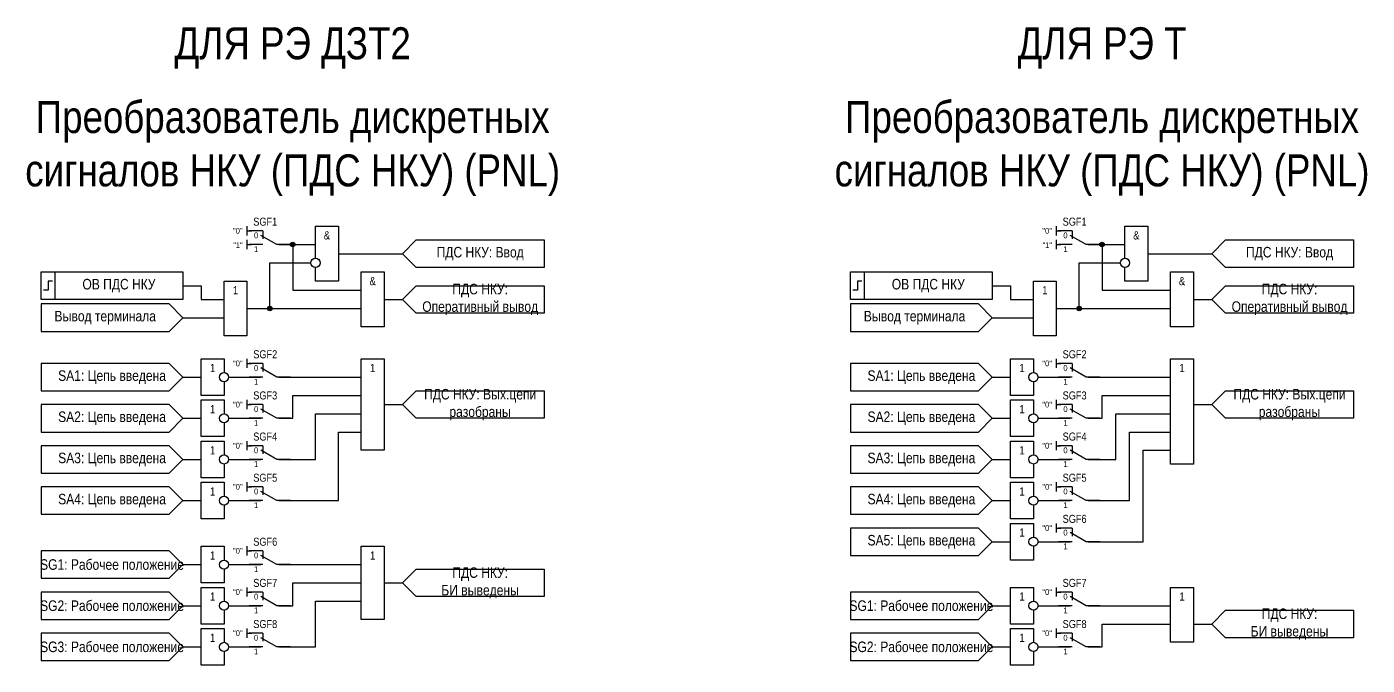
# Model space of a CAD drawing. Header units: millimetres. Extents: x -2609 to 701, y -63 to 764.
# Drawn here: x 407.9 to 701, y 318 to 457.6 of the extents above; entities that cross this region are included whole.
import ezdxf
from ezdxf.enums import TextEntityAlignment as Align

# ---------------------------------------------------------------- set-up
doc = ezdxf.new("R2010")
doc.units = ezdxf.units.MM
doc.layers.add('Основная', color=7, linetype='Continuous')
doc.styles.add('2.5_Gost_RD', font='ARIALN.TTF', dxfattribs={"height": 2.5})
doc.styles.add('3.5_Gost_RD', font='ARIALN.TTF', dxfattribs={"height": 3.5})
doc.styles.add('Вывод', font='ARIALN.TTF', dxfattribs={"height": 2.5})
doc.styles.add('Компонент', font='ARIALN.TTF', dxfattribs={"height": 3.5})

# ---------------------------------------------------------------- blocks, each defined once
blk = doc.blocks.new('*U958')
at = {"layer": 'Основная', "ltscale": 0.35}
blk.add_line((6, 6), (6, 2.5), dxfattribs=at)
at = {"layer": 'Основная', "color": 0}
blk.add_line((0, 0), (7, 4), dxfattribs=at)
blk = doc.blocks.new('*U985')
at = {"layer": 'Основная', "color": 0}
for p, q in [((-3, 6), (-9, 6)), ((-3, 0), (-9, 0)), ((9, 0), (3, 0))]:
    blk.add_line(p, q, dxfattribs=at)
at = {"layer": 'Основная', "ltscale": 0.25, "xscale": -1}
blk.add_blockref('*U958', (3, 0), dxfattribs=at)
at = {"layer": 'Основная'}
for tag, height, style, p in [('ОУ', 3.5, 'Компонент', (-2, 10)), ('В1', 2.5, 'Вывод', (-14, 6)), ('В2', 2.5, 'Вывод', (-6, 4)), ('В3', 2.5, 'Вывод', (-6, -2))]:
    blk.add_attdef(tag, text='', height=height, dxfattribs=dict(at, style=style)).set_placement(p, align=Align.MIDDLE_CENTER)
blk = doc.blocks.new('Точка')
at = {"ltscale": 100}
h = blk.add_hatch(color=256, dxfattribs=at)
h.dxf.hatch_style = 1
edge = h.paths.add_edge_path()
edge.add_arc((0, 0), 0.5, 0, 360)
blk.add_circle((0, 0), 0.5, dxfattribs=at)

msp = doc.modelspace()

# ---------------------------------------------------------------- linework, layer by layer
at = {"ltscale": 100}
for p, q in [((456, 414), (456, 412)), ((633, 414), (633, 412)), ((456, 413), (457, 413)), ((456, 411), (456, 409)), ((633, 413), (634, 413)), ((633, 411), (633, 409)), ((456, 410), (457, 410)), ((633, 410), (634, 410)), ((451, 398), (451, 398)), ((628, 398), (628, 398)), ((456, 385), (456, 383)), ((633, 385), (633, 383)), ((456, 384), (457, 384)), ((633, 384), (634, 384)), ((456, 376), (456, 374)), ((633, 376), (633, 374)), ((456, 375), (457, 375)), ((633, 375), (634, 375)), ((456, 367), (456, 365)), ((633, 367), (633, 365)), ((456, 366), (457, 366)), ((633, 366), (634, 366)), ((456, 358), (456, 356)), ((633, 358), (633, 356)), ((456, 357), (457, 357)), ((633, 357), (634, 357)), ((633, 349), (633, 347)), ((633, 348), (634, 348)), ((456, 344), (456, 342)), ((456, 343), (457, 343)), ((456, 335), (456, 333)), ((633, 335), (633, 333)), ((456, 334), (457, 334)), ((633, 334), (634, 334)), ((456, 326), (456, 324)), ((633, 326), (633, 324)), ((456, 325), (457, 325)), ((633, 325), (634, 325))]:
    msp.add_line(p, q, dxfattribs=at)
for points in [[(471, 407), (471, 414), (476, 414), (476, 402), (471, 402), (471, 405)], [(648, 407), (648, 414), (653, 414), (653, 402), (648, 402), (648, 405)], [(490, 408), (493, 411), (521, 411), (521, 405), (493, 405), (490, 408)], [(667, 408), (670, 411), (698, 411), (698, 405), (670, 405), (667, 408)], [(463, 410), (471, 410)], [(463, 410), (466, 410), (466, 400), (481, 400)], [(476, 408), (490, 408)], [(640, 410), (648, 410)], [(640, 410), (643, 410), (643, 400), (658, 400)], [(653, 408), (667, 408)], [(456, 396), (461, 396), (461, 406), (470, 406)], [(633, 396), (638, 396), (638, 406), (647, 406)], [(442, 401), (446, 401), (446, 398), (451, 398)], [(490, 398), (493, 401), (521, 401), (521, 395), (493, 395), (490, 398)], [(619, 401), (623, 401), (623, 398), (628, 398)], [(667, 398), (670, 401), (698, 401), (698, 395), (670, 395), (667, 398)], [(456, 396), (481, 396)], [(486, 398), (490, 398)], [(633, 396), (658, 396)], [(663, 398), (667, 398)], [(442, 394), (451, 394)], [(619, 394), (628, 394)], [(451, 380), (451, 377), (446, 377), (446, 385), (451, 385), (451, 382)], [(628, 380), (628, 377), (623, 377), (623, 385), (628, 385), (628, 382)], [(442, 381), (446, 381)], [(452, 381), (459, 381)], [(463, 381), (481, 381)], [(619, 381), (623, 381)], [(629, 381), (636, 381)], [(640, 381), (658, 381)], [(451, 371), (451, 368), (446, 368), (446, 376), (451, 376), (451, 373)], [(463, 372), (466, 372), (466, 377), (481, 377)], [(490, 375), (493, 378), (521, 378), (521, 372), (493, 372), (490, 375)], [(628, 371), (628, 368), (623, 368), (623, 376), (628, 376), (628, 373)], [(640, 372), (643, 372), (643, 377), (658, 377)], [(667, 375), (670, 378), (698, 378), (698, 372), (670, 372), (667, 375)], [(463, 363), (471, 363), (471, 373), (481, 373)], [(486, 375), (490, 375)], [(640, 363), (646, 363), (646, 373), (658, 373)], [(663, 375), (667, 375)], [(442, 372), (446, 372)], [(452, 372), (459, 372)], [(619, 372), (623, 372)], [(629, 372), (636, 372)], [(451, 362), (451, 359), (446, 359), (446, 367), (451, 367), (451, 364)], [(463, 354), (476, 354), (476, 369), (481, 369)], [(628, 362), (628, 359), (623, 359), (623, 367), (628, 367), (628, 364)], [(640, 354), (649, 354), (649, 369), (658, 369)], [(640, 345), (652, 345), (652, 365), (658, 365)], [(442, 363), (446, 363)], [(452, 363), (459, 363)], [(619, 363), (623, 363)], [(629, 363), (636, 363)], [(451, 353), (451, 350), (446, 350), (446, 358), (451, 358), (451, 355)], [(628, 353), (628, 350), (623, 350), (623, 358), (628, 358), (628, 355)], [(442, 354), (446, 354)], [(452, 354), (459, 354)], [(619, 354), (623, 354)], [(629, 354), (636, 354)], [(628, 344), (628, 341), (623, 341), (623, 349), (628, 349), (628, 346)], [(451, 339), (451, 336), (446, 336), (446, 344), (451, 344), (451, 341)], [(619, 345), (623, 345)], [(629, 345), (636, 345)], [(442, 340), (446, 340)], [(452, 340), (459, 340)], [(463, 340), (481, 340)], [(490, 336), (493, 339), (521, 339), (521, 333), (493, 333), (490, 336)], [(451, 330), (451, 327), (446, 327), (446, 335), (451, 335), (451, 332)], [(463, 331), (466, 331), (466, 336), (481, 336)], [(486, 336), (490, 336)], [(628, 330), (628, 327), (623, 327), (623, 335), (628, 335), (628, 332)], [(463, 322), (471, 322), (471, 332), (481, 332)], [(442, 331), (446, 331)], [(452, 331), (459, 331)], [(619, 331), (623, 331)], [(629, 331), (636, 331)], [(640, 331), (658, 331)], [(667, 327), (670, 330), (698, 330), (698, 324), (670, 324), (667, 327)], [(451, 321), (451, 318), (446, 318), (446, 326), (451, 326), (451, 323)], [(628, 321), (628, 318), (623, 318), (623, 326), (628, 326), (628, 323)], [(640, 322), (643, 322), (643, 327), (658, 327)], [(663, 327), (667, 327)], [(442, 322), (446, 322)], [(452, 322), (459, 322)], [(619, 322), (623, 322)], [(629, 322), (636, 322)]]:
    msp.add_lwpolyline(points, dxfattribs=at)
for points in [[(411, 404), (442, 404), (442, 398), (411, 398)], [(411, 404), (414, 404), (414, 398), (411, 398)], [(451, 402), (456, 402), (456, 390), (451, 390)], [(481, 404), (486, 404), (486, 392), (481, 392)], [(588, 404), (619, 404), (619, 398), (588, 398)], [(588, 404), (591, 404), (591, 398), (588, 398)], [(628, 402), (633, 402), (633, 390), (628, 390)], [(658, 404), (663, 404), (663, 392), (658, 392)], [(411, 397), (411, 391), (439, 391), (442, 394), (439, 397)], [(588, 397), (588, 391), (616, 391), (619, 394), (616, 397)], [(481, 385), (486, 385), (486, 365), (481, 365)], [(658, 385), (663, 385), (663, 362), (658, 362)], [(411, 384), (411, 378), (439, 378), (442, 381), (439, 384)], [(588, 384), (588, 378), (616, 378), (619, 381), (616, 384)], [(411, 375), (411, 369), (439, 369), (442, 372), (439, 375)], [(588, 375), (588, 369), (616, 369), (619, 372), (616, 375)], [(411, 366), (411, 360), (439, 360), (442, 363), (439, 366)], [(588, 366), (588, 360), (616, 360), (619, 363), (616, 366)], [(411, 357), (411, 351), (439, 351), (442, 354), (439, 357)], [(588, 357), (588, 351), (616, 351), (619, 354), (616, 357)], [(588, 348), (588, 342), (616, 342), (619, 345), (616, 348)], [(411, 343), (411, 337), (439, 337), (442, 340), (439, 343)], [(481, 344), (486, 344), (486, 328), (481, 328)], [(658, 335), (663, 335), (663, 323), (658, 323)], [(411, 334), (411, 328), (439, 328), (442, 331), (439, 334)], [(588, 334), (588, 328), (616, 328), (619, 331), (616, 334)], [(411, 325), (411, 319), (439, 319), (442, 322), (439, 325)], [(588, 325), (588, 319), (616, 319), (619, 322), (616, 325)]]:
    msp.add_lwpolyline(points, close=True, dxfattribs=at)
at = {"lineweight": 30, "ltscale": 100}
for points in [[(413.5, 402), (412.5, 402), (412.5, 400), (411.5, 400)], [(590.5, 402), (589.5, 402), (589.5, 400), (588.5, 400)]]:
    msp.add_lwpolyline(points, dxfattribs=at)
for centre in [(471, 406), (648, 406)]:
    msp.add_circle(centre, 1)
at = {"ltscale": 100}
for centre in [(451, 381), (628, 381), (451, 372), (628, 372), (451, 363), (628, 363), (451, 354), (628, 354), (628, 345), (451, 340), (451, 331), (628, 331), (451, 322), (628, 322)]:
    msp.add_circle(centre, 1, dxfattribs=at)

# ---------------------------------------------------------------- block references
for p in [(466, 410), (643, 410), (461, 396), (638, 396)]:
    msp.add_blockref('Точка', p, dxfattribs=at)
at = {"layer": 'Основная', "ltscale": 0.25, "xscale": 0.5, "yscale": 0.5, "zscale": 0.5}
for p, values in [((461, 410), {'ОУ': 'SGF1', 'В1': '"0"', 'В2': '0', 'В3': '1'}), ((638, 410), {'ОУ': 'SGF1', 'В1': '"0"', 'В2': '0', 'В3': '1'}), ((461, 381), {'ОУ': 'SGF2', 'В1': '"0"', 'В2': '0', 'В3': '1'}), ((638, 381), {'ОУ': 'SGF2', 'В1': '"0"', 'В2': '0', 'В3': '1'}), ((461, 372), {'ОУ': 'SGF3', 'В1': '"0"', 'В2': '0', 'В3': '1'}), ((638, 372), {'ОУ': 'SGF3', 'В1': '"0"', 'В2': '0', 'В3': '1'}), ((461, 363), {'ОУ': 'SGF4', 'В1': '"0"', 'В2': '0', 'В3': '1'}), ((638, 363), {'ОУ': 'SGF4', 'В1': '"0"', 'В2': '0', 'В3': '1'}), ((461, 354), {'ОУ': 'SGF5', 'В1': '"0"', 'В2': '0', 'В3': '1'}), ((638, 354), {'ОУ': 'SGF5', 'В1': '"0"', 'В2': '0', 'В3': '1'}), ((638, 345), {'ОУ': 'SGF6', 'В1': '"0"', 'В2': '0', 'В3': '1'}), ((461, 340), {'ОУ': 'SGF6', 'В1': '"0"', 'В2': '0', 'В3': '1'}), ((461, 331), {'ОУ': 'SGF7', 'В1': '"0"', 'В2': '0', 'В3': '1'}), ((638, 331), {'ОУ': 'SGF7', 'В1': '"0"', 'В2': '0', 'В3': '1'}), ((461, 322), {'ОУ': 'SGF8', 'В1': '"0"', 'В2': '0', 'В3': '1'}), ((638, 322), {'ОУ': 'SGF8', 'В1': '"0"', 'В2': '0', 'В3': '1'})]:
    msp.add_blockref('*U985', p, dxfattribs=at).add_auto_attribs(values)

# ---------------------------------------------------------------- texts
at = {"ltscale": 100, "attachment_point": 5}
for s, insert, char_height, width, style in [('{\\C3;ДЛЯ РЭ ДЗТ2}', (466, 453), 7, 140, '3.5_Gost_RD'), ('{\\C3;ДЛЯ РЭ Т}', (643, 453), 7, 140, '3.5_Gost_RD'), ('{\\C3;Преобразователь дискретных сигналов НКУ (ПДС НКУ) (PNL)}', (466, 431), 7, 140, '3.5_Gost_RD'), ('{\\C3;Преобразователь дискретных сигналов НКУ (ПДС НКУ) (PNL)}', (643, 431), 7, 140, '3.5_Gost_RD'), ('&', (473.5, 412), 1.8, 5, '2.5_Gost_RD'), ('&', (650.5, 412), 1.8, 5, '2.5_Gost_RD'), ('ПДС НКУ: Ввод', (507, 408), 2.3, 28, '2.5_Gost_RD'), ('ПДС НКУ: Ввод', (684, 408), 2.3, 28, '2.5_Gost_RD'), ('&', (483.5, 402), 1.8, 5, '2.5_Gost_RD'), ('&', (660.5, 402), 1.8, 5, '2.5_Gost_RD'), ('1', (453.5, 400), 1.8, 5, '2.5_Gost_RD'), ('ПДС НКУ: Оперативный вывод', (507, 398), 2.3, 28, '2.5_Gost_RD'), ('1', (630.5, 400), 1.8, 5, '2.5_Gost_RD'), ('ПДС НКУ: Оперативный вывод', (684, 398), 2.3, 28, '2.5_Gost_RD'), ('SA1: Цепь введена', (426.5, 381), 2.3, 31, '2.5_Gost_RD'), ('1', (448.5, 383), 1.8, 5, '2.5_Gost_RD'), ('1', (483.5, 383), 1.8, 5, '2.5_Gost_RD'), ('SA1: Цепь введена', (603.5, 381), 2.3, 31, '2.5_Gost_RD'), ('1', (625.5, 383), 1.8, 5, '2.5_Gost_RD'), ('1', (660.5, 383), 1.8, 5, '2.5_Gost_RD'), ('ПДС НКУ: Вых.цепи разобраны', (507, 375), 2.3, 28, '2.5_Gost_RD'), ('ПДС НКУ: Вых.цепи разобраны', (684, 375), 2.3, 28, '2.5_Gost_RD'), ('SA2: Цепь введена', (426.5, 372), 2.3, 31, '2.5_Gost_RD'), ('1', (448.5, 374), 1.8, 5, '2.5_Gost_RD'), ('SA2: Цепь введена', (603.5, 372), 2.3, 31, '2.5_Gost_RD'), ('1', (625.5, 374), 1.8, 5, '2.5_Gost_RD'), ('SA3: Цепь введена', (426.5, 363), 2.3, 31, '2.5_Gost_RD'), ('1', (448.5, 365), 1.8, 5, '2.5_Gost_RD'), ('SA3: Цепь введена', (603.5, 363), 2.3, 31, '2.5_Gost_RD'), ('1', (625.5, 365), 1.8, 5, '2.5_Gost_RD'), ('SA4: Цепь введена', (426.5, 354), 2.3, 31, '2.5_Gost_RD'), ('1', (448.5, 356), 1.8, 5, '2.5_Gost_RD'), ('SA4: Цепь введена', (603.5, 354), 2.3, 31, '2.5_Gost_RD'), ('1', (625.5, 356), 1.8, 5, '2.5_Gost_RD'), ('SA5: Цепь введена', (603.5, 345), 2.3, 31, '2.5_Gost_RD'), ('1', (625.5, 347), 1.8, 5, '2.5_Gost_RD'), ('SG1: Рабочее положение', (426.5, 340), 2.3, 31, '2.5_Gost_RD'), ('1', (448.5, 342), 1.8, 5, '2.5_Gost_RD'), ('1', (483.5, 342), 1.8, 5, '2.5_Gost_RD'), ('ПДС НКУ: \\PБИ выведены', (507, 336), 2.3, 28, '2.5_Gost_RD'), ('SG2: Рабочее положение', (426.5, 331), 2.3, 31, '2.5_Gost_RD'), ('1', (448.5, 333), 1.8, 5, '2.5_Gost_RD'), ('SG1: Рабочее положение', (603.5, 331), 2.3, 31, '2.5_Gost_RD'), ('1', (625.5, 333), 1.8, 5, '2.5_Gost_RD'), ('1', (660.5, 333), 1.8, 5, '2.5_Gost_RD'), ('ПДС НКУ: \\PБИ выведены', (684, 327), 2.3, 28, '2.5_Gost_RD'), ('SG3: Рабочее положение', (426.5, 322), 2.3, 31, '2.5_Gost_RD'), ('1', (448.5, 324), 1.8, 5, '2.5_Gost_RD'), ('SG2: Рабочее положение', (603.5, 322), 2.3, 31, '2.5_Gost_RD'), ('1', (625.5, 324), 1.8, 5, '2.5_Gost_RD')]:
    msp.add_mtext(s, dxfattribs=dict(at, insert=insert, char_height=char_height, width=width, style=style))
at = {"ltscale": 100, "char_height": 1.25, "attachment_point": 1, "style": '3.5_Gost_RD'}
for insert in [(453, 410.5), (630, 410.5)]:
    msp.add_mtext_dynamic_manual_height_columns('"1"', width=2, gutter_width=17.5, heights=[0], dxfattribs=dict(at, insert=insert))
at = {"color": 0, "ltscale": 100, "char_height": 2.3, "width": 28, "attachment_point": 5, "style": '2.5_Gost_RD'}
for s, insert in [('{\\C256;ОВ ПДС НКУ}', (428, 401)), ('{\\C256;ОВ ПДС НКУ}', (605, 401)), ('{\\C256;Вывод терминала}', (425, 394)), ('{\\C256;Вывод терминала}', (602, 394))]:
    msp.add_mtext(s, dxfattribs=dict(at, insert=insert))

doc.saveas('drawing.dxf')
